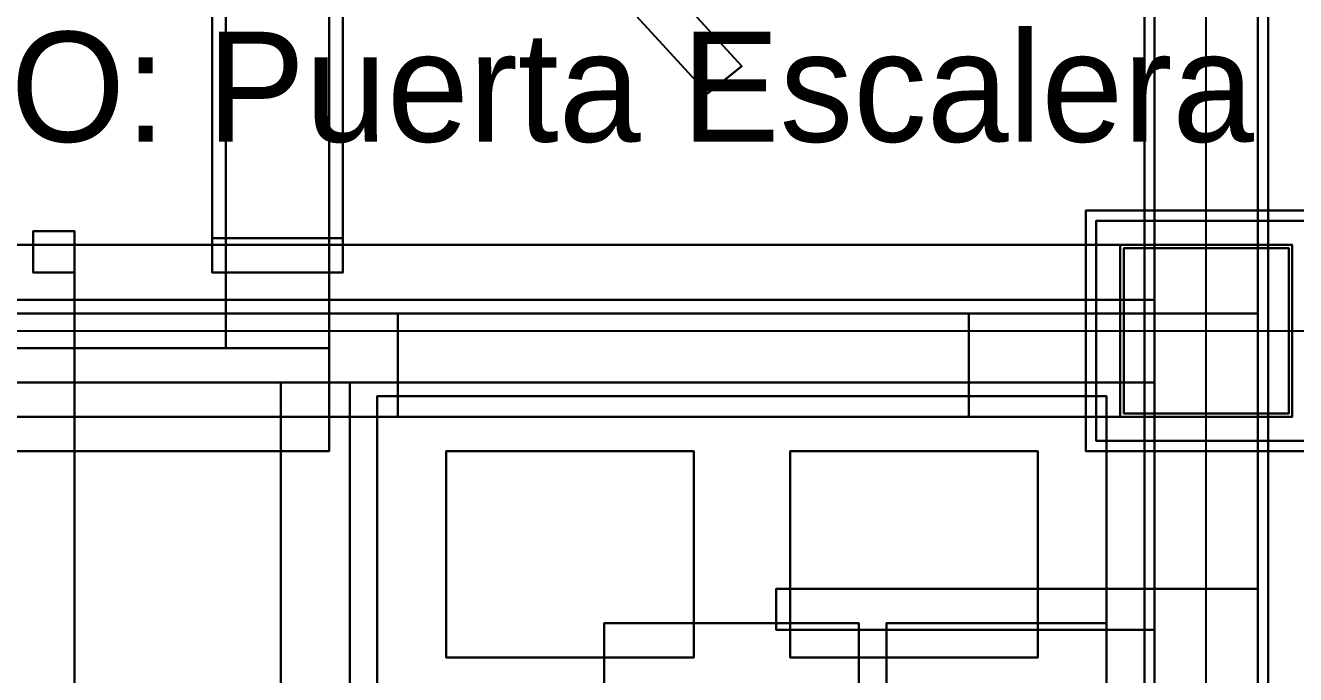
# Model space of a CAD drawing. Header units: metres. Extents: x -1 to 116, y -1 to 42.
# Drawn here: x 1.109 to 2.955, y 6.075 to 7.019 of the extents above; entities that cross this region are included whole.
import ezdxf

# ---------------------------------------------------------------- set-up
doc = ezdxf.new("R2010")
doc.units = ezdxf.units.M
for name, color, linetype in [('BALCONES_BARANDAS_3D', 30, 'CONTINUOUS'), ('BUHARDILLA_TECNICA_P3_3D', 34, 'CONTINUOUS'), ('CARPINTERIA_RUSTICA_3D', 8, 'CONTINUOUS'), ('COLUMNAS_3D', 1, 'CONTINUOUS'), ('CUBIERTA_CHALET_3D', 9, 'CONTINUOUS'), ('EJES_ESTRUCTURALES', 1, 'CONTINUOUS'), ('EQUIPO_HIDRONEUMATICO_2000L_3D', 5, 'CONTINUOUS'), ('LOSA_PISO_3D', 8, 'CONTINUOUS'), ('MUROS_INTERIORES_3D', 7, 'CONTINUOUS'), ('P2_COLUMNAS_3D', 1, 'CONTINUOUS'), ('P2_LOSA_PISO_3D', 8, 'CONTINUOUS'), ('P2_MUROS_INT_3D', 6, 'CONTINUOUS'), ('P3_COLUMNAS_METAL_NEGRO_3D', 8, 'CONTINUOUS'), ('P3_LOSA_STEELDECK_3D', 8, 'CONTINUOUS'), ('P3_LOSA_TANQUES_3D', 8, 'CONTINUOUS'), ('P3_MUROS_INT_3D', 6, 'CONTINUOUS'), ('PB_MOBILIARIO_OFICINA_3D', 34, 'CONTINUOUS'), ('SOTANO_COLUMNAS_3D', 1, 'CONTINUOUS'), ('SOTANO_LOSA_3D', 8, 'CONTINUOUS'), ('SOTANO_MUROS_INT_3D', 4, 'CONTINUOUS'), ('SOTANO_ROTULOS', 4, 'CONTINUOUS')]:
    doc.layers.add(name, color=color, linetype=linetype)

msp = doc.modelspace()

# ---------------------------------------------------------------- linework, layer by layer
at = {"layer": 'BALCONES_BARANDAS_3D', "color": 30}
for points in [[(1.12, 6.66, 8.68), (1.18, 6.66, 8.68), (1.18, 6.72, 8.68), (1.12, 6.72, 8.68)], [(1.12, 6.66, 9.73), (1.18, 6.66, 9.73), (1.18, 6.72, 9.73), (1.12, 6.72, 9.73)], [(1.12, 6.72, 8.68), (1.18, 6.72, 8.68), (1.18, 6.72, 9.73), (1.12, 6.72, 9.73)], [(1.12, 6.66, 8.68), (1.12, 6.72, 8.68), (1.12, 6.72, 9.73), (1.12, 6.66, 9.73)], [(1.18, 6.66, 8.68), (1.18, 6.72, 8.68), (1.18, 6.72, 9.73), (1.18, 6.66, 9.73)], [(1.12, 6.66, 8.68), (1.18, 6.66, 8.68), (1.18, 6.66, 9.73), (1.12, 6.66, 9.73)]]:
    msp.add_3dface(points, dxfattribs=at)
at = {"layer": 'BUHARDILLA_TECNICA_P3_3D', "color": 34}
for points in [[(2.75, 3, 8.68), (2.9, 3, 8.68), (2.9, 7.4, 8.68), (2.75, 7.4, 8.68)], [(2.75, 3, 10.9125), (2.9, 3, 10.935), (2.9, 7.4, 10.935), (2.75, 7.4, 10.9125)], [(2.75, 3, 8.68), (2.75, 7.4, 8.68), (2.75, 7.4, 10.9125), (2.75, 3, 10.9125)], [(2.9, 3, 8.68), (2.9, 7.4, 8.68), (2.9, 7.4, 10.935), (2.9, 3, 10.935)]]:
    msp.add_3dface(points, dxfattribs=at)
at = {"layer": 'CARPINTERIA_RUSTICA_3D', "color": 8}
for points in [[(1.38, 6.66, -0.5), (1.57, 6.66, -0.5), (1.57, 7.59, -0.5), (1.38, 7.59, -0.5)], [(1.38, 6.66, -0.44), (1.57, 6.66, -0.44), (1.57, 7.59, -0.44), (1.38, 7.59, -0.44)], [(1.38, 6.66, -0.5), (1.38, 7.59, -0.5), (1.38, 7.59, -0.44), (1.38, 6.66, -0.44)], [(1.57, 6.66, -0.5), (1.57, 7.59, -0.5), (1.57, 7.59, -0.44), (1.57, 6.66, -0.44)], [(1.55, 7.52, -2.53), (1.6, 7.56, -2.53), (2.15, 6.96, -2.53), (2.1, 6.92, -2.53)], [(1.55, 7.52, -0.52), (1.6, 7.56, -0.52), (2.15, 6.96, -0.52), (2.1, 6.92, -0.52)], [(1.6, 7.56, -2.53), (2.15, 6.96, -2.53), (2.15, 6.96, -0.52), (1.6, 7.56, -0.52)], [(1.55, 7.52, -2.53), (2.1, 6.92, -2.53), (2.1, 6.92, -0.52), (1.55, 7.52, -0.52)], [(2.1, 6.92, -2.53), (2.15, 6.96, -2.53), (2.15, 6.96, -0.52), (2.1, 6.92, -0.52)], [(1.38, 6.66, -2.55), (1.57, 6.66, -2.55), (1.57, 6.71, -2.55), (1.38, 6.71, -2.55)], [(1.38, 6.66, -0.5), (1.57, 6.66, -0.5), (1.57, 6.71, -0.5), (1.38, 6.71, -0.5)], [(1.38, 6.71, -2.55), (1.57, 6.71, -2.55), (1.57, 6.71, -0.5), (1.38, 6.71, -0.5)], [(1.38, 6.66, -2.55), (1.38, 6.71, -2.55), (1.38, 6.71, -0.5), (1.38, 6.66, -0.5)], [(1.57, 6.66, -2.55), (1.57, 6.71, -2.55), (1.57, 6.71, -0.5), (1.57, 6.66, -0.5)], [(1.38, 6.66, -2.55), (1.57, 6.66, -2.55), (1.57, 6.66, -0.5), (1.38, 6.66, -0.5)], [(1.38, 6.66, -0.5), (1.57, 6.66, -0.5), (1.57, 6.66, -0.44), (1.38, 6.66, -0.44)]]:
    msp.add_3dface(points, dxfattribs=at)
at = {"layer": 'CARPINTERIA_RUSTICA_3D', "color": 34}
for points in [[(2.2, 6.14, 0.02), (2.75, 6.14, 0.02), (2.75, 6.2, 0.02), (2.2, 6.2, 0.02)], [(2.2, 6.14, 2.08), (2.75, 6.14, 2.08), (2.75, 6.2, 2.08), (2.2, 6.2, 2.08)], [(2.2, 6.2, 0.02), (2.75, 6.2, 0.02), (2.75, 6.2, 2.08), (2.2, 6.2, 2.08)], [(2.2, 6.14, 0.02), (2.2, 6.2, 0.02), (2.2, 6.2, 2.08), (2.2, 6.14, 2.08)], [(2.75, 6.14, 0.02), (2.75, 6.2, 0.02), (2.75, 6.2, 2.08), (2.75, 6.14, 2.08)], [(2.2, 6.14, 0.02), (2.75, 6.14, 0.02), (2.75, 6.14, 2.08), (2.2, 6.14, 2.08)]]:
    msp.add_3dface(points, dxfattribs=at)
at = {"layer": 'COLUMNAS_3D', "color": 1}
for points in [[(2.7, 6.45), (2.95, 6.45), (2.95, 6.7), (2.7, 6.7)], [(2.7, 6.45, 2.85), (2.95, 6.45, 2.85), (2.95, 6.7, 2.85), (2.7, 6.7, 2.85)], [(2.7, 6.7), (2.95, 6.7), (2.95, 6.7, 2.85), (2.7, 6.7, 2.85)], [(2.7, 6.45), (2.7, 6.7), (2.7, 6.7, 2.85), (2.7, 6.45, 2.85)], [(2.95, 6.45), (2.95, 6.7), (2.95, 6.7, 2.85), (2.95, 6.45, 2.85)], [(2.7, 6.45), (2.95, 6.45), (2.95, 6.45, 2.85), (2.7, 6.45, 2.85)]]:
    msp.add_3dface(points, dxfattribs=at)
at = {"layer": 'CUBIERTA_CHALET_3D', "color": 9}
for points in [[(0.4, 2, 10.56), (3.8562, 2, 11.0784), (3.8562, 7.45, 11.0784), (0.4, 7.45, 10.56)], [(0.4, 2, 10.72), (3.8562, 2, 11.2384), (3.8562, 7.45, 11.2384), (0.4, 7.45, 10.72)]]:
    msp.add_3dface(points, dxfattribs=at)
at = {"layer": 'EJES_ESTRUCTURALES', "color": 1}
for p, q in [((2.825, 1.8), (2.825, 25.51)), ((-0.6, 6.575), (10.4, 6.575))]:
    msp.add_line(p, q, dxfattribs=at)
at = {"layer": 'EQUIPO_HIDRONEUMATICO_2000L_3D', "color": 5}
for points in [[(1.95, 5.75, 8.78), (2.32, 5.75, 8.78), (2.32, 6.15, 8.78), (1.95, 6.15, 8.78)], [(1.95, 5.75, 9.13), (2.32, 5.75, 9.13), (2.32, 6.15, 9.13), (1.95, 6.15, 9.13)], [(1.95, 6.15, 8.78), (2.32, 6.15, 8.78), (2.32, 6.15, 9.13), (1.95, 6.15, 9.13)], [(1.95, 5.75, 8.78), (1.95, 6.15, 8.78), (1.95, 6.15, 9.13), (1.95, 5.75, 9.13)], [(2.32, 5.75, 8.78), (2.32, 6.15, 8.78), (2.32, 6.15, 9.13), (2.32, 5.75, 9.13)]]:
    msp.add_3dface(points, dxfattribs=at)
at = {"layer": 'EQUIPO_HIDRONEUMATICO_2000L_3D', "color": 1}
for points in [[(2.36, 5.75, 8.78), (2.68, 5.75, 8.78), (2.68, 6.15, 8.78), (2.36, 6.15, 8.78)], [(2.36, 5.75, 9.4), (2.68, 5.75, 9.4), (2.68, 6.15, 9.4), (2.36, 6.15, 9.4)], [(2.36, 6.15, 8.78), (2.68, 6.15, 8.78), (2.68, 6.15, 9.4), (2.36, 6.15, 9.4)], [(2.36, 5.75, 8.78), (2.36, 6.15, 8.78), (2.36, 6.15, 9.4), (2.36, 5.75, 9.4)], [(2.68, 5.75, 8.78), (2.68, 6.15, 8.78), (2.68, 6.15, 9.4), (2.68, 5.75, 9.4)]]:
    msp.add_3dface(points, dxfattribs=at)
at = {"layer": 'LOSA_PISO_3D', "color": 8}
for points in [[(0.15, 3, -0.15), (9.15, 3, -0.15), (9.15, 7.4, -0.15), (0.15, 7.4, -0.15)], [(0.15, 3), (9.15, 3), (9.15, 7.4), (0.15, 7.4)]]:
    msp.add_3dface(points, dxfattribs=at)
at = {"layer": 'MUROS_INTERIORES_3D', "color": 7}
for points in [[(2.75, 6.75, 1.95), (2.9, 6.75, 1.95), (2.9, 7.45, 1.95), (2.75, 7.45, 1.95)], [(2.75, 6.75, 2.85), (2.9, 6.75, 2.85), (2.9, 7.45, 2.85), (2.75, 7.45, 2.85)], [(2.75, 6.75, 1.95), (2.75, 7.45, 1.95), (2.75, 7.45, 2.85), (2.75, 6.75, 2.85)], [(2.9, 6.75, 1.95), (2.9, 7.45, 1.95), (2.9, 7.45, 2.85), (2.9, 6.75, 2.85)], [(2.75, 6.2), (2.9, 6.2), (2.9, 6.75), (2.75, 6.75)], [(2.75, 6.2, 2.85), (2.9, 6.2, 2.85), (2.9, 6.75, 2.85), (2.75, 6.75, 2.85)], [(2.75, 6.75), (2.9, 6.75), (2.9, 6.75, 2.85), (2.75, 6.75, 2.85)], [(2.75, 6.2), (2.75, 6.75), (2.75, 6.75, 2.85), (2.75, 6.2, 2.85)], [(2.75, 6.75, 1.95), (2.9, 6.75, 1.95), (2.9, 6.75, 2.85), (2.75, 6.75, 2.85)], [(2.9, 6.2), (2.9, 6.75), (2.9, 6.75, 2.85), (2.9, 6.2, 2.85)], [(0.3, 6.5), (2.75, 6.5), (2.75, 6.62), (0.3, 6.62)], [(0.3, 6.5, 2.85), (2.75, 6.5, 2.85), (2.75, 6.62, 2.85), (0.3, 6.62, 2.85)], [(0.3, 6.62), (2.75, 6.62), (2.75, 6.62, 2.85), (0.3, 6.62, 2.85)], [(2.75, 6.5), (2.75, 6.62), (2.75, 6.62, 2.85), (2.75, 6.5, 2.85)], [(0.3, 6.5), (2.75, 6.5), (2.75, 6.5, 2.85), (0.3, 6.5, 2.85)], [(1.48, 5.95), (1.58, 5.95), (1.58, 6.5), (1.48, 6.5)], [(1.48, 5.95, 2.85), (1.58, 5.95, 2.85), (1.58, 6.5, 2.85), (1.48, 6.5, 2.85)], [(1.48, 6.5), (1.58, 6.5), (1.58, 6.5, 2.85), (1.48, 6.5, 2.85)], [(1.48, 5.95), (1.48, 6.5), (1.48, 6.5, 2.85), (1.48, 5.95, 2.85)], [(1.58, 5.95), (1.58, 6.5), (1.58, 6.5, 2.85), (1.58, 5.95, 2.85)], [(2.75, 5.35, 2.1), (2.9, 5.35, 2.1), (2.9, 6.2, 2.1), (2.75, 6.2, 2.1)], [(2.75, 5.35, 2.85), (2.9, 5.35, 2.85), (2.9, 6.2, 2.85), (2.75, 6.2, 2.85)], [(2.75, 6.2, 2.1), (2.9, 6.2, 2.1), (2.9, 6.2, 2.85), (2.75, 6.2, 2.85)], [(2.75, 5.35, 2.1), (2.75, 6.2, 2.1), (2.75, 6.2, 2.85), (2.75, 5.35, 2.85)], [(2.75, 6.2), (2.9, 6.2), (2.9, 6.2, 2.85), (2.75, 6.2, 2.85)], [(2.9, 5.35, 2.1), (2.9, 6.2, 2.1), (2.9, 6.2, 2.85), (2.9, 5.35, 2.85)]]:
    msp.add_3dface(points, dxfattribs=at)
at = {"layer": 'P2_COLUMNAS_3D', "color": 1}
for points in [[(2.7, 6.45, 3), (2.95, 6.45, 3), (2.95, 6.7, 3), (2.7, 6.7, 3)], [(2.7, 6.45, 5.85), (2.95, 6.45, 5.85), (2.95, 6.7, 5.85), (2.7, 6.7, 5.85)], [(2.7, 6.7, 3), (2.95, 6.7, 3), (2.95, 6.7, 5.85), (2.7, 6.7, 5.85)], [(2.7, 6.45, 3), (2.7, 6.7, 3), (2.7, 6.7, 5.85), (2.7, 6.45, 5.85)], [(2.95, 6.45, 3), (2.95, 6.7, 3), (2.95, 6.7, 5.85), (2.95, 6.45, 5.85)], [(2.7, 6.45, 3), (2.95, 6.45, 3), (2.95, 6.45, 5.85), (2.7, 6.45, 5.85)]]:
    msp.add_3dface(points, dxfattribs=at)
at = {"layer": 'P2_LOSA_PISO_3D', "color": 8}
for points in [[(0.15, 3, 2.85), (9.15, 3, 2.85), (9.15, 7.4, 2.85), (0.15, 7.4, 2.85)], [(0.15, 3, 3), (9.15, 3, 3), (9.15, 7.4, 3), (0.15, 7.4, 3)]]:
    msp.add_3dface(points, dxfattribs=at)
at = {"layer": 'P2_MUROS_INT_3D', "color": 6}
for points in [[(0.3, 6.45, 3), (1.65, 6.45, 3), (1.65, 6.6, 3), (0.3, 6.6, 3)], [(0.3, 6.45, 5.85), (1.65, 6.45, 5.85), (1.65, 6.6, 5.85), (0.3, 6.6, 5.85)], [(0.3, 6.6, 3), (1.65, 6.6, 3), (1.65, 6.6, 5.85), (0.3, 6.6, 5.85)], [(1.65, 6.45, 3), (1.65, 6.6, 3), (1.65, 6.6, 5.85), (1.65, 6.45, 5.85)], [(1.65, 6.45, 5.1), (2.48, 6.45, 5.1), (2.48, 6.6, 5.1), (1.65, 6.6, 5.1)], [(1.65, 6.45, 5.85), (2.48, 6.45, 5.85), (2.48, 6.6, 5.85), (1.65, 6.6, 5.85)], [(1.65, 6.6, 5.1), (2.48, 6.6, 5.1), (2.48, 6.6, 5.85), (1.65, 6.6, 5.85)], [(1.65, 6.45, 5.1), (1.65, 6.6, 5.1), (1.65, 6.6, 5.85), (1.65, 6.45, 5.85)], [(2.48, 6.45, 5.1), (2.48, 6.6, 5.1), (2.48, 6.6, 5.85), (2.48, 6.45, 5.85)], [(2.48, 6.45, 3), (2.75, 6.45, 3), (2.75, 6.6, 3), (2.48, 6.6, 3)], [(2.48, 6.45, 5.85), (2.75, 6.45, 5.85), (2.75, 6.6, 5.85), (2.48, 6.6, 5.85)], [(2.48, 6.6, 3), (2.75, 6.6, 3), (2.75, 6.6, 5.85), (2.48, 6.6, 5.85)], [(2.48, 6.45, 3), (2.48, 6.6, 3), (2.48, 6.6, 5.85), (2.48, 6.45, 5.85)], [(2.75, 6.45, 3), (2.75, 6.6, 3), (2.75, 6.6, 5.85), (2.75, 6.45, 5.85)], [(2.75, 3.15, 3), (2.9, 3.15, 3), (2.9, 6.6, 3), (2.75, 6.6, 3)], [(2.75, 3.15, 5.85), (2.9, 3.15, 5.85), (2.9, 6.6, 5.85), (2.75, 6.6, 5.85)], [(2.75, 6.6, 3), (2.9, 6.6, 3), (2.9, 6.6, 5.85), (2.75, 6.6, 5.85)], [(2.75, 3.15, 3), (2.75, 6.6, 3), (2.75, 6.6, 5.85), (2.75, 3.15, 5.85)], [(2.9, 3.15, 3), (2.9, 6.6, 3), (2.9, 6.6, 5.85), (2.9, 3.15, 5.85)], [(0.3, 6.45, 3), (1.65, 6.45, 3), (1.65, 6.45, 5.85), (0.3, 6.45, 5.85)], [(1.65, 6.45, 5.1), (2.48, 6.45, 5.1), (2.48, 6.45, 5.85), (1.65, 6.45, 5.85)], [(2.48, 6.45, 3), (2.75, 6.45, 3), (2.75, 6.45, 5.85), (2.48, 6.45, 5.85)]]:
    msp.add_3dface(points, dxfattribs=at)
at = {"layer": 'P3_COLUMNAS_METAL_NEGRO_3D', "color": 8}
for points in [[(2.735, 3.15, 5.8), (2.915, 3.15, 5.8), (2.915, 24.71, 5.8), (2.735, 24.71, 5.8)], [(2.735, 3.15, 5.85), (2.915, 3.15, 5.85), (2.915, 24.71, 5.85), (2.735, 24.71, 5.85)], [(2.735, 3.15, 5.8), (2.735, 24.71, 5.8), (2.735, 24.71, 5.85), (2.735, 3.15, 5.85)], [(2.915, 3.15, 5.8), (2.915, 24.71, 5.8), (2.915, 24.71, 5.85), (2.915, 3.15, 5.85)], [(2.665, 6.415, 6), (2.985, 6.415, 6), (2.985, 6.735, 6), (2.665, 6.735, 6)], [(2.665, 6.415, 6.03), (2.985, 6.415, 6.03), (2.985, 6.735, 6.03), (2.665, 6.735, 6.03)], [(2.665, 6.735, 6), (2.985, 6.735, 6), (2.985, 6.735, 6.03), (2.665, 6.735, 6.03)], [(2.665, 6.415, 6), (2.665, 6.735, 6), (2.665, 6.735, 6.03), (2.665, 6.415, 6.03)], [(2.705, 6.455, 6), (2.945, 6.455, 6), (2.945, 6.695, 6), (2.705, 6.695, 6)], [(2.705, 6.455, 8.5), (2.945, 6.455, 8.5), (2.945, 6.695, 8.5), (2.705, 6.695, 8.5)], [(2.705, 6.695, 6), (2.945, 6.695, 6), (2.945, 6.695, 8.5), (2.705, 6.695, 8.5)], [(2.705, 6.455, 6), (2.705, 6.695, 6), (2.705, 6.695, 8.5), (2.705, 6.455, 8.5)], [(2.945, 6.455, 6), (2.945, 6.695, 6), (2.945, 6.695, 8.5), (2.945, 6.455, 8.5)], [(2.705, 6.455, 6), (2.945, 6.455, 6), (2.945, 6.455, 8.5), (2.705, 6.455, 8.5)], [(2.665, 6.415, 6), (2.985, 6.415, 6), (2.985, 6.415, 6.03), (2.665, 6.415, 6.03)]]:
    msp.add_3dface(points, dxfattribs=at)
at = {"layer": 'P3_LOSA_STEELDECK_3D', "color": 8}
for points in [[(0.15, 3, 5.85), (9.15, 3, 5.85), (9.15, 7.4, 5.85), (0.15, 7.4, 5.85)], [(0.15, 3, 6), (9.15, 3, 6), (9.15, 7.4, 6), (0.15, 7.4, 6)]]:
    msp.add_3dface(points, dxfattribs=at)
at = {"layer": 'P3_LOSA_TANQUES_3D', "color": 8}
for points in [[(0.3, 6.7, 8.5), (2.9, 6.7, 8.5), (2.9, 7.4, 8.5), (0.3, 7.4, 8.5)], [(0.3, 6.7, 8.68), (2.9, 6.7, 8.68), (2.9, 7.4, 8.68), (0.3, 7.4, 8.68)], [(2.9, 6.7, 8.5), (2.9, 7.4, 8.5), (2.9, 7.4, 8.68), (2.9, 6.7, 8.68)], [(0.3, 6.7, 8.5), (2.9, 6.7, 8.5), (2.9, 6.7, 8.68), (0.3, 6.7, 8.68)], [(1.18, 5.55, 8.5), (2.9, 5.55, 8.5), (2.9, 6.7, 8.5), (1.18, 6.7, 8.5)], [(1.18, 5.55, 8.68), (2.9, 5.55, 8.68), (2.9, 6.7, 8.68), (1.18, 6.7, 8.68)], [(1.18, 6.7, 8.5), (2.9, 6.7, 8.5), (2.9, 6.7, 8.68), (1.18, 6.7, 8.68)], [(1.18, 5.55, 8.5), (1.18, 6.7, 8.5), (1.18, 6.7, 8.68), (1.18, 5.55, 8.68)], [(2.9, 5.55, 8.5), (2.9, 6.7, 8.5), (2.9, 6.7, 8.68), (2.9, 5.55, 8.68)]]:
    msp.add_3dface(points, dxfattribs=at)
at = {"layer": 'P3_MUROS_INT_3D', "color": 6}
for points in [[(2.75, 3, 6), (2.9, 3, 6), (2.9, 7.45, 6), (2.75, 7.45, 6)], [(2.75, 3, 8.5), (2.9, 3, 8.5), (2.9, 7.45, 8.5), (2.75, 7.45, 8.5)], [(2.75, 3, 6), (2.75, 7.45, 6), (2.75, 7.45, 8.5), (2.75, 3, 8.5)], [(2.9, 3, 6), (2.9, 7.45, 6), (2.9, 7.45, 8.5), (2.9, 3, 8.5)]]:
    msp.add_3dface(points, dxfattribs=at)
at = {"layer": 'PB_MOBILIARIO_OFICINA_3D', "color": 34}
for points in [[(1.62, 6.02), (2.68, 6.02), (2.68, 6.48), (1.62, 6.48)], [(1.62, 6.02, 0.85), (2.68, 6.02, 0.85), (2.68, 6.48, 0.85), (1.62, 6.48, 0.85)], [(1.62, 6.48), (2.68, 6.48), (2.68, 6.48, 0.85), (1.62, 6.48, 0.85)], [(1.62, 6.02), (1.62, 6.48), (1.62, 6.48, 0.85), (1.62, 6.02, 0.85)], [(2.68, 6.02), (2.68, 6.48), (2.68, 6.48, 0.85), (2.68, 6.02, 0.85)]]:
    msp.add_3dface(points, dxfattribs=at)
at = {"layer": 'PB_MOBILIARIO_OFICINA_3D', "color": 7}
for points in [[(1.72, 6.1, 0.85), (2.08, 6.1, 0.85), (2.08, 6.4, 0.85), (1.72, 6.4, 0.85)], [(1.72, 6.1, 0.92), (2.08, 6.1, 0.92), (2.08, 6.4, 0.92), (1.72, 6.4, 0.92)], [(1.72, 6.4, 0.85), (2.08, 6.4, 0.85), (2.08, 6.4, 0.92), (1.72, 6.4, 0.92)], [(1.72, 6.1, 0.85), (1.72, 6.4, 0.85), (1.72, 6.4, 0.92), (1.72, 6.1, 0.92)], [(2.08, 6.1, 0.85), (2.08, 6.4, 0.85), (2.08, 6.4, 0.92), (2.08, 6.1, 0.92)], [(2.22, 6.1, 0.85), (2.58, 6.1, 0.85), (2.58, 6.4, 0.85), (2.22, 6.4, 0.85)], [(2.22, 6.1, 0.92), (2.58, 6.1, 0.92), (2.58, 6.4, 0.92), (2.22, 6.4, 0.92)], [(2.22, 6.4, 0.85), (2.58, 6.4, 0.85), (2.58, 6.4, 0.92), (2.22, 6.4, 0.92)], [(2.22, 6.1, 0.85), (2.22, 6.4, 0.85), (2.22, 6.4, 0.92), (2.22, 6.1, 0.92)], [(2.58, 6.1, 0.85), (2.58, 6.4, 0.85), (2.58, 6.4, 0.92), (2.58, 6.1, 0.92)], [(1.72, 6.1, 0.85), (2.08, 6.1, 0.85), (2.08, 6.1, 0.92), (1.72, 6.1, 0.92)], [(2.22, 6.1, 0.85), (2.58, 6.1, 0.85), (2.58, 6.1, 0.92), (2.22, 6.1, 0.92)]]:
    msp.add_3dface(points, dxfattribs=at)
at = {"layer": 'SOTANO_COLUMNAS_3D', "color": 1}
for points in [[(2.65, 6.4, -2.55), (3, 6.4, -2.55), (3, 6.75, -2.55), (2.65, 6.75, -2.55)], [(2.65, 6.4, -0.15), (3, 6.4, -0.15), (3, 6.75, -0.15), (2.65, 6.75, -0.15)], [(2.65, 6.75, -2.55), (3, 6.75, -2.55), (3, 6.75, -0.15), (2.65, 6.75, -0.15)], [(2.65, 6.4, -2.55), (2.65, 6.75, -2.55), (2.65, 6.75, -0.15), (2.65, 6.4, -0.15)], [(2.65, 6.4, -2.55), (3, 6.4, -2.55), (3, 6.4, -0.15), (2.65, 6.4, -0.15)]]:
    msp.add_3dface(points, dxfattribs=at)
at = {"layer": 'SOTANO_LOSA_3D', "color": 8}
for points in [[(0.15, 3, -2.7), (9.15, 3, -2.7), (9.15, 11.3, -2.7), (0.15, 11.3, -2.7)], [(0.15, 3, -2.55), (9.15, 3, -2.55), (9.15, 11.3, -2.55), (0.15, 11.3, -2.55)]]:
    msp.add_3dface(points, dxfattribs=at)
at = {"layer": 'SOTANO_MUROS_INT_3D', "color": 4}
for points in [[(1.4, 6.7, -0.5), (1.55, 6.7, -0.5), (1.55, 7.55, -0.5), (1.4, 7.55, -0.5)], [(1.4, 6.7, -0.15), (1.55, 6.7, -0.15), (1.55, 7.55, -0.15), (1.4, 7.55, -0.15)], [(1.4, 6.7, -0.5), (1.4, 7.55, -0.5), (1.4, 7.55, -0.15), (1.4, 6.7, -0.15)], [(1.55, 6.7, -0.5), (1.55, 7.55, -0.5), (1.55, 7.55, -0.15), (1.55, 6.7, -0.15)], [(1.4, 6.55, -2.55), (1.55, 6.55, -2.55), (1.55, 6.7, -2.55), (1.4, 6.7, -2.55)], [(1.4, 6.55, -0.15), (1.55, 6.55, -0.15), (1.55, 6.7, -0.15), (1.4, 6.7, -0.15)], [(1.4, 6.7, -2.55), (1.55, 6.7, -2.55), (1.55, 6.7, -0.15), (1.4, 6.7, -0.15)], [(1.4, 6.55, -2.55), (1.4, 6.7, -2.55), (1.4, 6.7, -0.15), (1.4, 6.55, -0.15)], [(1.4, 6.7, -0.5), (1.55, 6.7, -0.5), (1.55, 6.7, -0.15), (1.4, 6.7, -0.15)], [(1.55, 6.55, -2.55), (1.55, 6.7, -2.55), (1.55, 6.7, -0.15), (1.55, 6.55, -0.15)], [(0.3, 6.4, -2.55), (1.55, 6.4, -2.55), (1.55, 6.55, -2.55), (0.3, 6.55, -2.55)], [(0.3, 6.4, -0.15), (1.55, 6.4, -0.15), (1.55, 6.55, -0.15), (0.3, 6.55, -0.15)], [(0.3, 6.55, -2.55), (1.55, 6.55, -2.55), (1.55, 6.55, -0.15), (0.3, 6.55, -0.15)], [(1.4, 6.55, -2.55), (1.55, 6.55, -2.55), (1.55, 6.55, -0.15), (1.4, 6.55, -0.15)], [(1.55, 6.4, -2.55), (1.55, 6.55, -2.55), (1.55, 6.55, -0.15), (1.55, 6.4, -0.15)], [(0.3, 6.4, -2.55), (1.55, 6.4, -2.55), (1.55, 6.4, -0.15), (0.3, 6.4, -0.15)]]:
    msp.add_3dface(points, dxfattribs=at)

# ---------------------------------------------------------------- texts
at = {"layer": 'SOTANO_ROTULOS', "color": 4}
msp.add_text('SOTANO: Puerta Escalera Libre (Abre sin obstaculos)', height=0.16, dxfattribs=at).set_placement((0.35, 6.85, -2.5))

doc.saveas('drawing.dxf')
